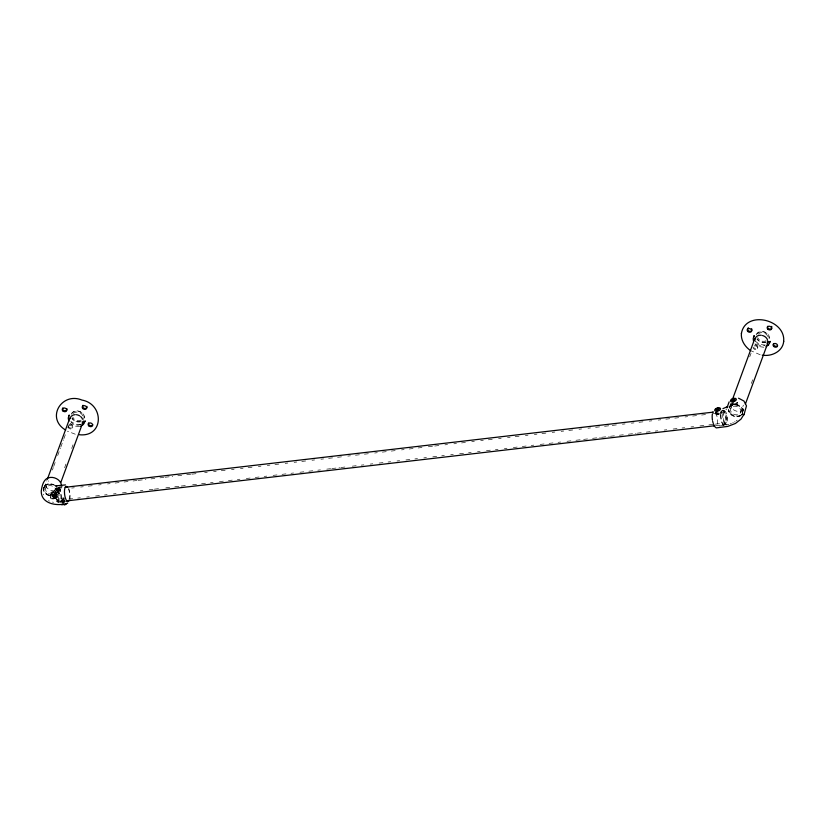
<?xml version="1.0" encoding="UTF-8"?>
<svg xmlns="http://www.w3.org/2000/svg" width="825" height="825" viewBox="0 0 825 825"><rect width="100%" height="100%" fill="white"/><g stroke="black" fill="none" stroke-linecap="round" stroke-linejoin="round"><path stroke-width="0.62" stroke-dasharray="4.12 3.09" d="M61.535 486.595L59.163 493.67L59.503 492.525C59.462 493.402 59.854 488.338 58.173 487.523M69.97 499.331L70.084 494.557L68.949 488.854M737.354 402.394L735.209 404.033L731.476 403.827A2.826 0.98 -41.5 0 1 731.6 403.301M57.657 492.546L57.575 490.102L55.997 487.895M715.523 412.582A2.867 1.722 5.7 0 0 715.553 412.974L717.234 414.263A2.815 2.228 -33.3 0 0 718.554 414.15L721.39 411.345M43.312 489.06L43.859 487.317M57.925 492.587L59.812 487.441M44.23 487.802L46.881 480.573M45.746 488.091L48.397 480.862M52.377 470.013L53.264 467.6M53.707 466.403L55.914 460.371M57.688 455.555L60.338 448.326M60.782 447.119L63.443 439.89M63.886 438.683L65.649 433.857M67.867 427.835L68.743 425.422M72.487 428L72.817 427.113M51.48 493.793L51.862 492.783L53.481 492.102L54.718 492.442L56.131 496.567L55.76 497.588L54.141 498.259L52.893 497.918L51.48 493.793L52.728 494.144L54.347 493.463L54.718 492.442M52.893 497.918L53.264 496.897L51.862 492.783M55.78 491.793A5.352 4.218 20.2 0 0 49.521 485.595A5.352 4.218 20.2 0 0 46.984 492.442A5.352 4.218 20.2 0 0 55.78 491.793L57.1 488.173M64.628 467.692L65.948 464.073M71.703 448.408L73.033 444.788M57.296 492.071L59.06 487.255M62.865 504.364L61.452 500.239L61.834 499.228L64.69 498.888M720.483 412.552L720.112 413.573L718.493 414.243L717.245 413.903L717.626 412.882M729.187 408.375L730.95 403.549M730.702 408.653L732.909 402.631M749.719 356.833L751.049 353.224M736.292 403.116L735.91 404.137L734.291 404.817L733.054 404.467L733.425 403.456M757.443 348.562L757.773 347.676M740.737 412.356A5.352 4.218 20.2 0 0 734.477 406.158A5.352 4.218 20.2 0 0 731.94 413.005A5.352 4.218 20.2 0 0 740.737 412.356L743.387 405.127M751.348 383.439L752.678 379.82M742.252 412.644L744.459 406.612M57.791 494.196C60.091 498.95 50.016 500.239 50.49 497.65C51.119 498.424 52.604 498.929 54.264 498.218C56.265 498.393 57.853 492.731 57.998 495L57.832 494.33M55.244 497.63L55.822 497.135M737.21 420.173L736.189 420.905M734.508 421.946L735.085 421.606M50.242 494.185C48.964 502.724 62.442 498.022 55.966 492.061M726.722 409.365L725.907 409.726M732.683 422.874L733.312 422.575M55.285 498.537L55.811 498.3M53.264 496.897L56.131 496.567M61.452 500.239L64.319 499.909L65.732 504.034M730.094 423.906L731.404 423.421M65.062 501.528C61.524 503.662 58.513 500.538 63.205 498.713A2.815 2.217 -33.4 0 1 64.102 498.506M53.223 492.742C46.736 493.742 54.192 498.919 55.956 494.02A2.826 0.98 -41.5 0 0 56.296 493.072L54.893 492.535A2.857 0.547 -10.6 0 0 53.223 492.742M728.753 424.318L726.062 424.937M53.243 496.062L53.873 495.938M80.458 424.514L75.611 424.236L71.301 421.781M79.643 426.525L74.054 426.02L70.063 423.256M765.404 345.077L759.753 344.52L755.215 341.158A6.497 5.125 20.2 0 0 764.806 345.386M61.916 502.25L64.402 501.951M58.719 487.255L62.401 486.822M56.265 488.317L62.659 487.585M721.958 411.118L724.515 410.819M56.399 489.833L62.783 489.101M71.734 488.06L74.291 487.771M80.685 487.028L83.242 486.729M88.358 486.142L92.183 485.698M98.577 484.956L101.135 484.657M107.528 483.924L110.086 483.625M115.201 483.027L119.037 482.584M124.142 481.996L127.978 481.552M133.093 480.965L136.929 480.521M138.208 480.367L145.881 479.48M150.996 478.892L154.822 478.448M159.937 477.85L163.773 477.407M165.052 477.262L172.724 476.376M177.839 475.778L181.675 475.334M186.78 474.746L190.616 474.303M191.895 474.158L198.289 473.416M204.682 472.673L207.24 472.374M213.623 471.642L216.181 471.343M221.296 470.755L225.132 470.302M231.526 469.569L234.083 469.27M240.477 468.528L243.035 468.239M248.139 467.641L251.976 467.198M258.369 466.455L260.927 466.166M267.321 465.424L269.878 465.125M274.983 464.537L278.819 464.093M285.213 463.351L287.77 463.052M294.164 462.32L296.722 462.021M301.837 461.433L305.662 460.989M312.056 460.247L314.614 459.948M321.007 459.205L323.565 458.917M328.68 458.318L332.516 457.875M337.621 457.287L341.457 456.844M347.851 456.101L350.408 455.802M355.523 455.214L359.36 454.771M364.475 454.173L368.301 453.729M374.694 452.997L377.252 452.698M382.367 452.11L386.203 451.667M391.318 451.069L395.144 450.625M401.528 449.883L404.085 449.584M409.19 448.996L413.026 448.542M418.131 447.954L421.967 447.511M428.35 446.768L433.455 446.17M434.734 446.026L439.849 445.428M444.953 444.84L447.511 444.541M453.894 443.798L456.452 443.499M461.557 442.912L465.382 442.468M471.776 441.726L474.323 441.427M480.717 440.684L483.264 440.385M488.379 439.797L492.205 439.343M498.589 438.601L501.146 438.312M507.53 437.57L510.087 437.271M515.192 436.673L519.028 436.229M525.412 435.487L527.969 435.188M534.352 434.455L536.91 434.156M542.015 433.558L545.851 433.115M552.234 432.372L554.782 432.073M561.175 431.331L563.722 431.042M568.837 430.444L572.663 430M579.047 429.258L581.604 428.959M587.988 428.216L590.545 427.917M595.65 427.329L599.486 426.886M604.591 426.288L610.974 425.545M612.253 425.401L617.368 424.803M622.473 424.215L625.03 423.916M631.414 423.173L633.971 422.874M639.076 422.287L642.912 421.833M649.296 421.09L651.843 420.802M658.237 420.059L660.784 419.76M665.899 419.162L669.725 418.718M674.84 418.131L678.666 417.687M685.049 416.945L687.607 416.646M692.711 416.048L696.548 415.604M701.652 415.016L705.488 414.562M713.151 413.676L724.639 412.345M57.296 500.455A5.352 1.774 83.4 0 0 58.193 492.742A5.352 1.774 83.4 0 0 55.058 492.247A5.352 1.774 83.4 0 0 57.296 500.455L63.68 499.713M68.795 499.125L72.621 498.671M77.736 498.083L80.283 497.784M86.677 497.042L89.224 496.743M95.617 496L99.443 495.557M104.548 494.969L107.106 494.67M113.489 493.927L116.047 493.628M122.43 492.886L126.266 492.442M131.371 491.844L133.928 491.556M140.312 490.813L142.869 490.514M149.253 489.772L153.079 489.328M154.358 489.173L160.751 488.431M165.856 487.843L169.682 487.4M174.797 486.802L179.902 486.214M181.18 486.059L186.285 485.471M192.679 484.729L196.505 484.285M201.609 483.687L205.446 483.244M210.55 482.646L213.108 482.357M219.491 481.614L223.328 481.161M228.432 480.573L232.268 480.129M237.373 479.531L239.931 479.232M246.314 478.49L250.15 478.046M255.255 477.458L259.081 477.015M264.196 476.417L266.743 476.118M273.137 475.375L276.963 474.932M282.078 474.344L285.904 473.89M291.008 473.302L293.566 473.003M299.949 472.261L303.786 471.817M308.89 471.219L312.727 470.776M317.831 470.188L320.389 469.889M326.772 469.147L330.608 468.703M331.877 468.548L339.549 467.662M340.818 467.517L345.933 466.919M352.316 466.177L356.142 465.733M361.257 465.135L363.815 464.846M370.198 464.104L372.745 463.805M379.139 463.062L382.965 462.619M388.08 462.021L390.627 461.722M397.021 460.989L399.578 460.69M405.972 459.948L409.798 459.504M414.913 458.917L417.471 458.618M423.864 457.875L426.422 457.586M432.816 456.844L436.652 456.4M441.757 455.802L444.314 455.513M450.708 454.771L453.265 454.472M459.659 453.74L463.495 453.296M468.61 452.698L471.157 452.399M477.551 451.667L480.109 451.368M486.502 450.625L490.339 450.182M495.454 449.594L498.011 449.295M504.395 448.552L506.952 448.264M513.346 447.521L517.182 447.078M522.297 446.48L526.133 446.036M531.238 445.448L533.796 445.149M540.189 444.417L544.026 443.974M549.141 443.376L552.977 442.932M558.092 442.344L560.649 442.045M567.033 441.303L570.869 440.859M575.984 440.272L582.378 439.529M583.657 439.385L587.493 438.941M592.597 438.343L600.27 437.456M601.549 437.312L609.221 436.425M610.5 436.27L614.336 435.827M619.451 435.239L623.277 434.796M628.392 434.208L636.065 433.311M637.343 433.166L641.18 432.723M646.295 432.135L650.131 431.692M655.236 431.093L657.793 430.805M664.187 430.062L666.744 429.763M673.138 429.021L676.974 428.577M682.089 427.989L684.637 427.69M691.03 426.948L693.588 426.659M699.982 425.917L703.818 425.473M708.933 424.885L714.038 424.287M715.316 424.143L725.546 422.957A5.352 1.774 83.4 0 0 726.433 415.243A5.352 1.774 83.4 0 0 723.298 414.748A5.352 1.774 83.4 0 0 725.546 422.957M57.43 501.971A6.878 2.279 83.4 0 0 58.575 492.051A6.878 2.279 83.4 0 0 54.543 491.422A6.878 2.279 83.4 0 0 57.43 501.971L65.093 501.084M715.45 425.659L725.68 424.473A6.878 2.279 83.4 0 0 726.825 414.552A6.878 2.279 83.4 0 0 722.793 413.923A6.878 2.279 83.4 0 0 725.68 424.473M719.534 425.968L724.453 425.401M763.764 347.222L759 346.582L755.019 343.829M53.532 502.301L52.429 502.085M760.207 354.76L750.616 350.635M75.25 434.198L67.423 431.176M49.438 501.105L48.5 500.62M50.449 494.783L51.057 496.537M731.115 402.837L731.806 404.858M715.316 412.273L716.007 414.294M732.889 400.692L734.291 404.817M731.992 401.383L733.054 404.467M717.08 410.128L718.493 414.243M716.193 410.809L717.245 413.903M63.453 498.548L64.855 502.673M62.7 500.589L64.113 504.704M61.834 499.228L63.236 503.343M60.215 500.631L60.864 502.528M56.213 492.824L57.193 495.691M54.347 493.463L55.76 497.588M53.481 492.102L54.883 496.227M52.728 494.144L54.141 498.259M43.601 494.897L43.395 494.175M723.999 425.164A7.384 2.444 83.4 0 1 721.184 419.43A7.384 2.444 83.4 0 1 721.566 411.438M721.844 410.984A7.384 2.444 83.4 0 1 725.515 415.48A7.384 2.444 83.4 0 1 724.855 424.875M724.072 425.422A7.642 2.537 83.4 0 1 721.194 419.966A7.642 2.537 83.4 0 1 721.308 411.665M721.854 410.664A7.642 2.537 83.4 0 1 722.174 410.386M723.267 410.458A7.642 2.537 83.4 0 1 725.907 417.244A7.642 2.537 83.4 0 1 725.123 424.854M742.448 413.521A7.384 5.827 20.2 0 1 741.716 414.583M741.407 414.903A7.384 5.827 20.2 0 1 733.353 415.831A7.384 5.827 20.2 0 1 728.496 409.551M729.197 407.117A7.384 5.827 20.2 0 1 737.323 404.9A7.384 5.827 20.2 0 1 742.933 411.458M742.407 414.098A7.642 6.022 20.2 0 1 741.83 414.82M741.128 415.449A7.642 6.022 20.2 0 1 732.951 415.882A7.642 6.022 20.2 0 1 728.248 409.561M728.918 407.086A7.642 6.022 20.2 0 1 737.344 404.693A7.642 6.022 20.2 0 1 743.181 411.531M743.779 409.53A7.642 6.022 20.2 0 1 734.848 410.561A7.642 6.022 20.2 0 1 730.29 403.281M715.76 412.799A7.642 2.537 83.4 0 1 716.533 425.844M720.937 411.562A3.052 1.588 -18.9 0 1 720.947 413.882A3.052 1.588 -18.9 0 1 716.791 414.903A3.052 1.588 -18.9 0 1 716.791 412.572M736.962 402.208A3.052 1.588 -18.9 0 1 736.591 404.58A3.052 1.588 -18.9 0 1 732.518 405.436A3.052 1.588 -18.9 0 1 732.59 403.136M80.097 421.596A6.497 5.125 20.2 0 1 72.095 418.089M72.033 413.407A6.497 5.125 20.2 0 1 80.52 412.067A6.497 5.125 20.2 0 1 83.459 419.451M80.778 424.349A6.497 5.125 20.2 0 1 70.795 421.616M68.929 424.875A2.289 1.805 20.2 0 1 72.548 425.411A2.289 1.805 20.2 0 1 71.342 428.082A2.289 1.805 20.2 0 1 68.465 425.886M69.114 425.422A2.289 1.805 20.2 0 1 72.579 427.051A2.289 1.805 20.2 0 1 69.857 428.835A2.289 1.805 20.2 0 1 68.599 425.752M81.252 421.616A6.878 5.424 20.2 0 1 72.012 418.595M71.218 414.294A6.878 5.424 20.2 0 1 80.159 411.562A6.878 5.424 20.2 0 1 83.655 419.832M56.492 487.781A6.878 5.424 20.2 0 1 52.099 495.547A6.878 5.424 20.2 0 1 44.117 488.266A6.878 5.424 20.2 0 1 53.965 485.482M81.18 420.131A5.352 4.218 20.2 0 1 72.734 417.017M73.343 413.542A5.352 4.218 20.2 0 1 79.21 412.479A5.352 4.218 20.2 0 1 82.974 417.089M58.905 502.219A7.384 2.444 83.4 0 1 56.079 495.217A7.384 2.444 83.4 0 1 57.245 487.781M58.317 487.792A7.384 2.444 83.4 0 1 61.009 495.227A7.384 2.444 83.4 0 1 59.627 502.219M58.678 502.332A7.642 2.537 83.4 0 1 56.038 495.557A7.642 2.537 83.4 0 1 56.812 487.946M58.668 487.823A7.642 2.537 83.4 0 1 61.071 495.021A7.642 2.537 83.4 0 1 60.091 502.126M57.069 487.853A7.384 5.827 20.2 0 1 51.253 495.949A7.384 5.827 20.2 0 1 44.034 486.925M44.241 486.554A7.384 5.827 20.2 0 1 54.553 485.358M57.523 488.194A7.642 6.022 20.2 0 1 52.883 496.124A7.642 6.022 20.2 0 1 43.364 489.844M43.292 488.916A7.642 6.022 20.2 0 1 43.653 487.142M44.643 485.626A7.642 6.022 20.2 0 1 54.574 485.131M60.07 486.585A7.642 6.022 20.2 0 1 52.614 490.803A7.642 6.022 20.2 0 1 45.313 484.543M68.392 488.678A7.642 2.537 83.4 0 1 69.537 499.001M62.587 502.384A3.052 1.588 -18.9 0 1 65.288 501.487M64.907 500.404A3.052 1.588 -18.9 0 1 60.184 500.548A3.052 1.588 -18.9 0 1 64.041 497.774M766.208 342.179A6.878 5.424 20.2 0 1 756.968 339.157M756.164 334.857A6.878 5.424 20.2 0 1 764.27 331.805A6.878 5.424 20.2 0 1 769.23 339.127M766.126 340.694A5.352 4.218 20.2 0 1 757.69 337.58M758.299 334.104A5.352 4.218 20.2 0 1 764.167 333.042A5.352 4.218 20.2 0 1 767.931 337.662M766.095 341.859A6.497 5.125 20.2 0 1 757.051 338.652M756.989 333.981A6.497 5.125 20.2 0 1 764.373 332.155A6.497 5.125 20.2 0 1 769.024 338.24M755.019 344.933A2.289 1.805 20.2 0 1 757.732 346.345A2.289 1.805 20.2 0 1 756.721 348.552A2.289 1.805 20.2 0 1 753.813 347.603M754.071 345.984A2.289 1.805 20.2 0 1 757.402 347.232A2.289 1.805 20.2 0 1 755.741 349.542A2.289 1.805 20.2 0 1 753.091 347.335M742.335 413.82L742.087 414.387L742.335 413.82M52.996 498.62A3.052 1.588 -18.9 0 0 57.307 496.062A3.052 1.588 -18.9 0 0 52.81 495.815A3.052 1.588 -18.9 0 0 52.996 498.62M51.934 494.918A3.052 1.588 -18.9 0 0 56.017 492.226A3.052 1.588 -18.9 0 0 51.356 492.226A3.052 1.588 -18.9 0 0 51.934 494.918M729.981 412.665A6.878 5.424 20.2 0 0 741.623 413.913A6.878 5.424 20.2 0 0 735.539 404.941A6.878 5.424 20.2 0 0 729.981 412.665"/><path stroke-width="1.24" d="M741.448 333.176C740.582 340.178 744.996 346.82 750.616 350.635M783.637 341.694C786.132 319.234 745.367 309.86 741.397 333.527M753.833 337.157L754.143 335.558L753.204 338.632L753.514 341.261M783.688 341.354C782.842 351.471 771.427 356.833 762.259 355.121M68.929 416.048L69.032 415.511M69.187 414.996L68.248 418.069L68.826 421.369M47.324 479.366L69.888 417.914M60.833 482.439L83.397 420.977M716.213 408.767L715.842 409.788L717.08 410.128L718.699 409.448L719.08 408.437L716.213 408.767L716.915 410.829M732.012 399.331L731.641 400.352L732.889 400.692L734.508 400.022L734.879 399.001L732.012 399.331L732.724 401.393M732.724 398.733L754.844 338.477M745.346 404.209L768.353 341.54M713.79 425.803L716.244 427.897L727.794 426.401L735.395 423.493L741.005 419.121L744.212 413.975L746.481 405.859L743.944 401.032L738.55 398.186M729.145 401.858L726.918 407.89L727.64 406.57L722.886 408.674M743.717 415.109L744.212 413.975M769.282 343.716L770.179 341.375L769.209 343.035M80.376 426.339L83.387 424.504L85.222 420.812L83.758 422.947M768.343 345.067L768.766 344.561L766.033 346.655M65.474 484.925L55.646 485.873L56.77 486.286M65.206 487.286L713.017 412.16M66.371 500.93L714.172 425.803M67.722 503.116C58.173 506.602 40.992 504.343 41.25 491.133C42.023 485.719 43.55 478.005 50.17 477.438C55.12 476.86 60.772 480.129 61.524 485.296M79.365 434.744C104.167 437.343 104.208 404.033 81.964 400.073C61.689 391.658 45.509 418.223 65.66 430.073M733.631 398.65L734.343 400.713M717.833 408.086L718.534 410.149M734.436 398.289A3.052 1.588 -18.9 0 1 735.436 400.775A3.052 1.588 -18.9 0 1 730.62 401.29A3.052 1.588 -18.9 0 1 733.745 398.362M713.914 424.875A7.642 2.537 83.4 0 1 713.553 424.122M713.212 423.246A7.642 2.537 83.4 0 1 712.666 421.235M712.46 420.131A7.642 2.537 83.4 0 1 712.408 413.789M712.841 412.345A7.642 2.537 83.4 0 1 713.13 411.83M717.234 407.973A3.052 1.588 -18.9 0 1 720.39 409.365A3.052 1.588 -18.9 0 1 715.574 411.201A3.052 1.588 -18.9 0 1 716.554 408.231M70.125 418.718A6.497 5.125 20.2 0 1 75.219 414.666M76.385 414.707A6.497 5.125 20.2 0 1 79.736 415.893M80.675 416.594A6.497 5.125 20.2 0 1 82.541 419.255M82.572 422.122A6.497 5.125 20.2 0 1 82.16 422.978M86.934 406.385A2.289 1.805 20.2 0 1 84.377 408.406A2.289 1.805 20.2 0 1 83.016 405.281M92.812 424.793A2.289 1.805 20.2 0 1 89.956 425.556A2.289 1.805 20.2 0 1 88.595 423.019M66.938 408.705A2.289 1.805 20.2 0 1 64.732 410.798A2.289 1.805 20.2 0 1 62.679 408.066M69.104 500.455A7.642 2.537 83.4 0 1 64.577 494.123A7.642 2.537 83.4 0 1 67.65 487.297M66.608 503.776A3.052 1.588 -18.9 0 1 64.092 504.983M62.215 504.931A3.052 1.588 -18.9 0 1 61.524 504.415M755.092 340.251A6.497 5.125 20.2 0 1 755.288 338.353M755.7 337.507A6.497 5.125 20.2 0 1 761.341 335.28M762.506 335.507A6.497 5.125 20.2 0 1 767.487 339.817M767.714 340.797A6.497 5.125 20.2 0 1 767.735 341.767M767.528 342.695A6.497 5.125 20.2 0 1 767.116 343.54M771.86 328.092A2.289 1.805 20.2 0 1 768.993 328.845A2.289 1.805 20.2 0 1 767.632 326.318M771.592 326.391A2.289 1.805 20.2 0 1 771.891 326.958M777.428 345.819A2.289 1.805 20.2 0 1 773.541 343.582M751.596 328.711A2.289 1.805 20.2 0 1 750.038 331.392A2.289 1.805 20.2 0 1 747.636 328.628M747.966 328.164A2.289 1.805 20.2 0 1 748.481 327.834M56.162 485.946L56.234 486.018M62.762 410.819A2.289 1.805 20.2 0 0 66.578 410.726A2.289 1.805 20.2 0 0 64.061 407.973A2.289 1.805 20.2 0 0 62.762 410.819M88.677 425.772A2.289 1.805 20.2 0 0 92.493 425.679A2.289 1.805 20.2 0 0 89.966 422.916A2.289 1.805 20.2 0 0 88.677 425.772M82.758 408.499A2.289 1.805 20.2 0 0 86.573 408.406A2.289 1.805 20.2 0 0 84.057 405.653A2.289 1.805 20.2 0 0 82.758 408.499M747.718 331.382A2.289 1.805 20.2 0 0 751.534 331.289A2.289 1.805 20.2 0 0 749.018 328.536A2.289 1.805 20.2 0 0 747.718 331.382M773.623 346.335A2.289 1.805 20.2 0 0 777.439 346.242A2.289 1.805 20.2 0 0 774.923 343.478A2.289 1.805 20.2 0 0 773.623 346.335M767.714 329.062A2.289 1.805 20.2 0 0 771.53 328.969A2.289 1.805 20.2 0 0 769.013 326.215A2.289 1.805 20.2 0 0 767.714 329.062"/></g></svg>
